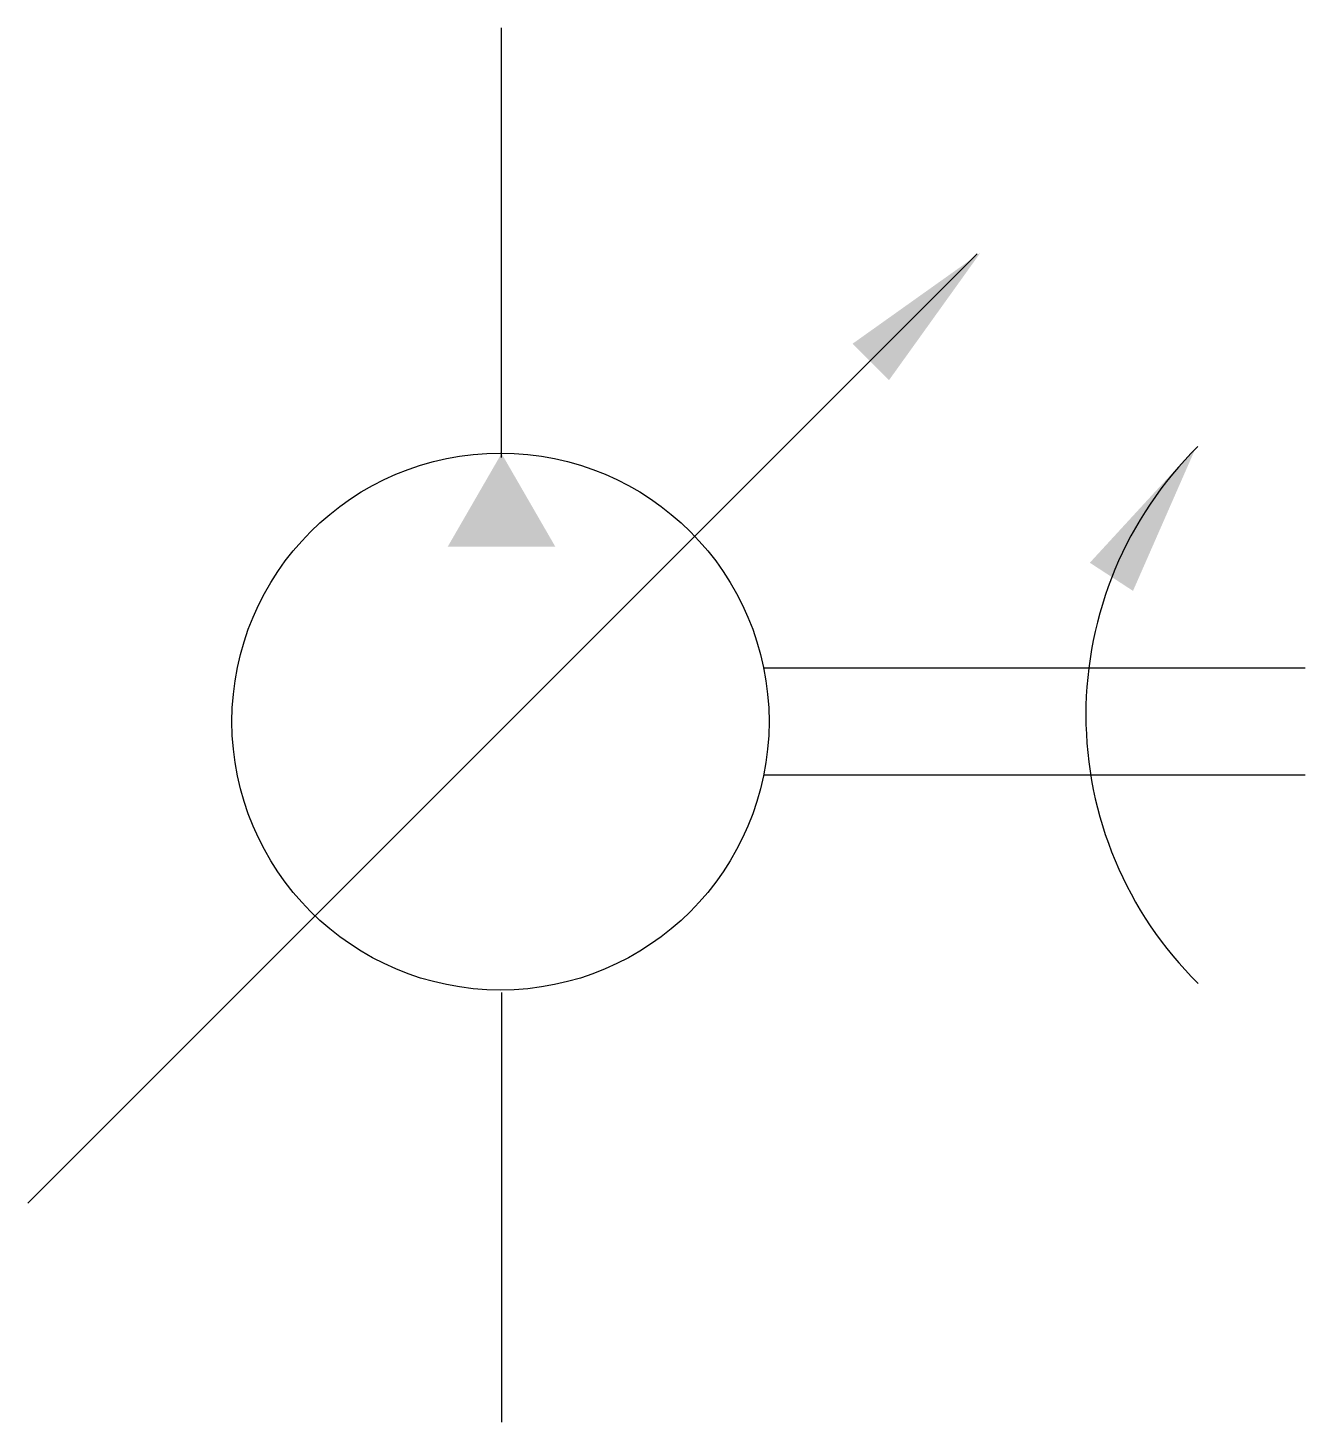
# Model space of a CAD drawing. Extents: x 360.9 to 384.7, y 355.5 to 381.5.
import ezdxf

# ---------------------------------------------------------------- set-up
doc = ezdxf.new("R2010")
doc.units = 0
doc.header["$LTSCALE"] = 5
doc.header["$MEASUREMENT"] = 0
doc.layers.add('11', color=1, linetype='CONTINUOUS')
doc.layers.add('12', color=2, linetype='CONTINUOUS')

msp = doc.modelspace()

# ---------------------------------------------------------------- linework, layer by layer
at = {"layer": '11'}
for p, q in [((369.714, 373.51), (369.714, 381.51)), ((378.573, 377.304), (360.895, 359.626)), ((374.584, 369.592), (384.676, 369.592)), ((384.676, 367.592), (374.603, 367.592)), ((369.714, 363.547), (369.714, 355.547))]:
    msp.add_line(p, q, dxfattribs=at)
msp.add_circle((369.695, 368.592), 5, dxfattribs=at)
msp.add_arc((387.625, 368.718), 7.031, 134.6929, 225.3648, dxfattribs=at)
at = {"layer": '12'}
for points in [[(376.251, 375.629), (376.928, 374.949), (378.63, 377.322)], [(380.668, 371.55), (381.472, 371.026), (382.644, 373.699)], [(369.714, 373.584), (368.714, 371.852), (370.714, 371.852)]]:
    msp.add_solid(points, dxfattribs=at)

doc.saveas('drawing.dxf')
